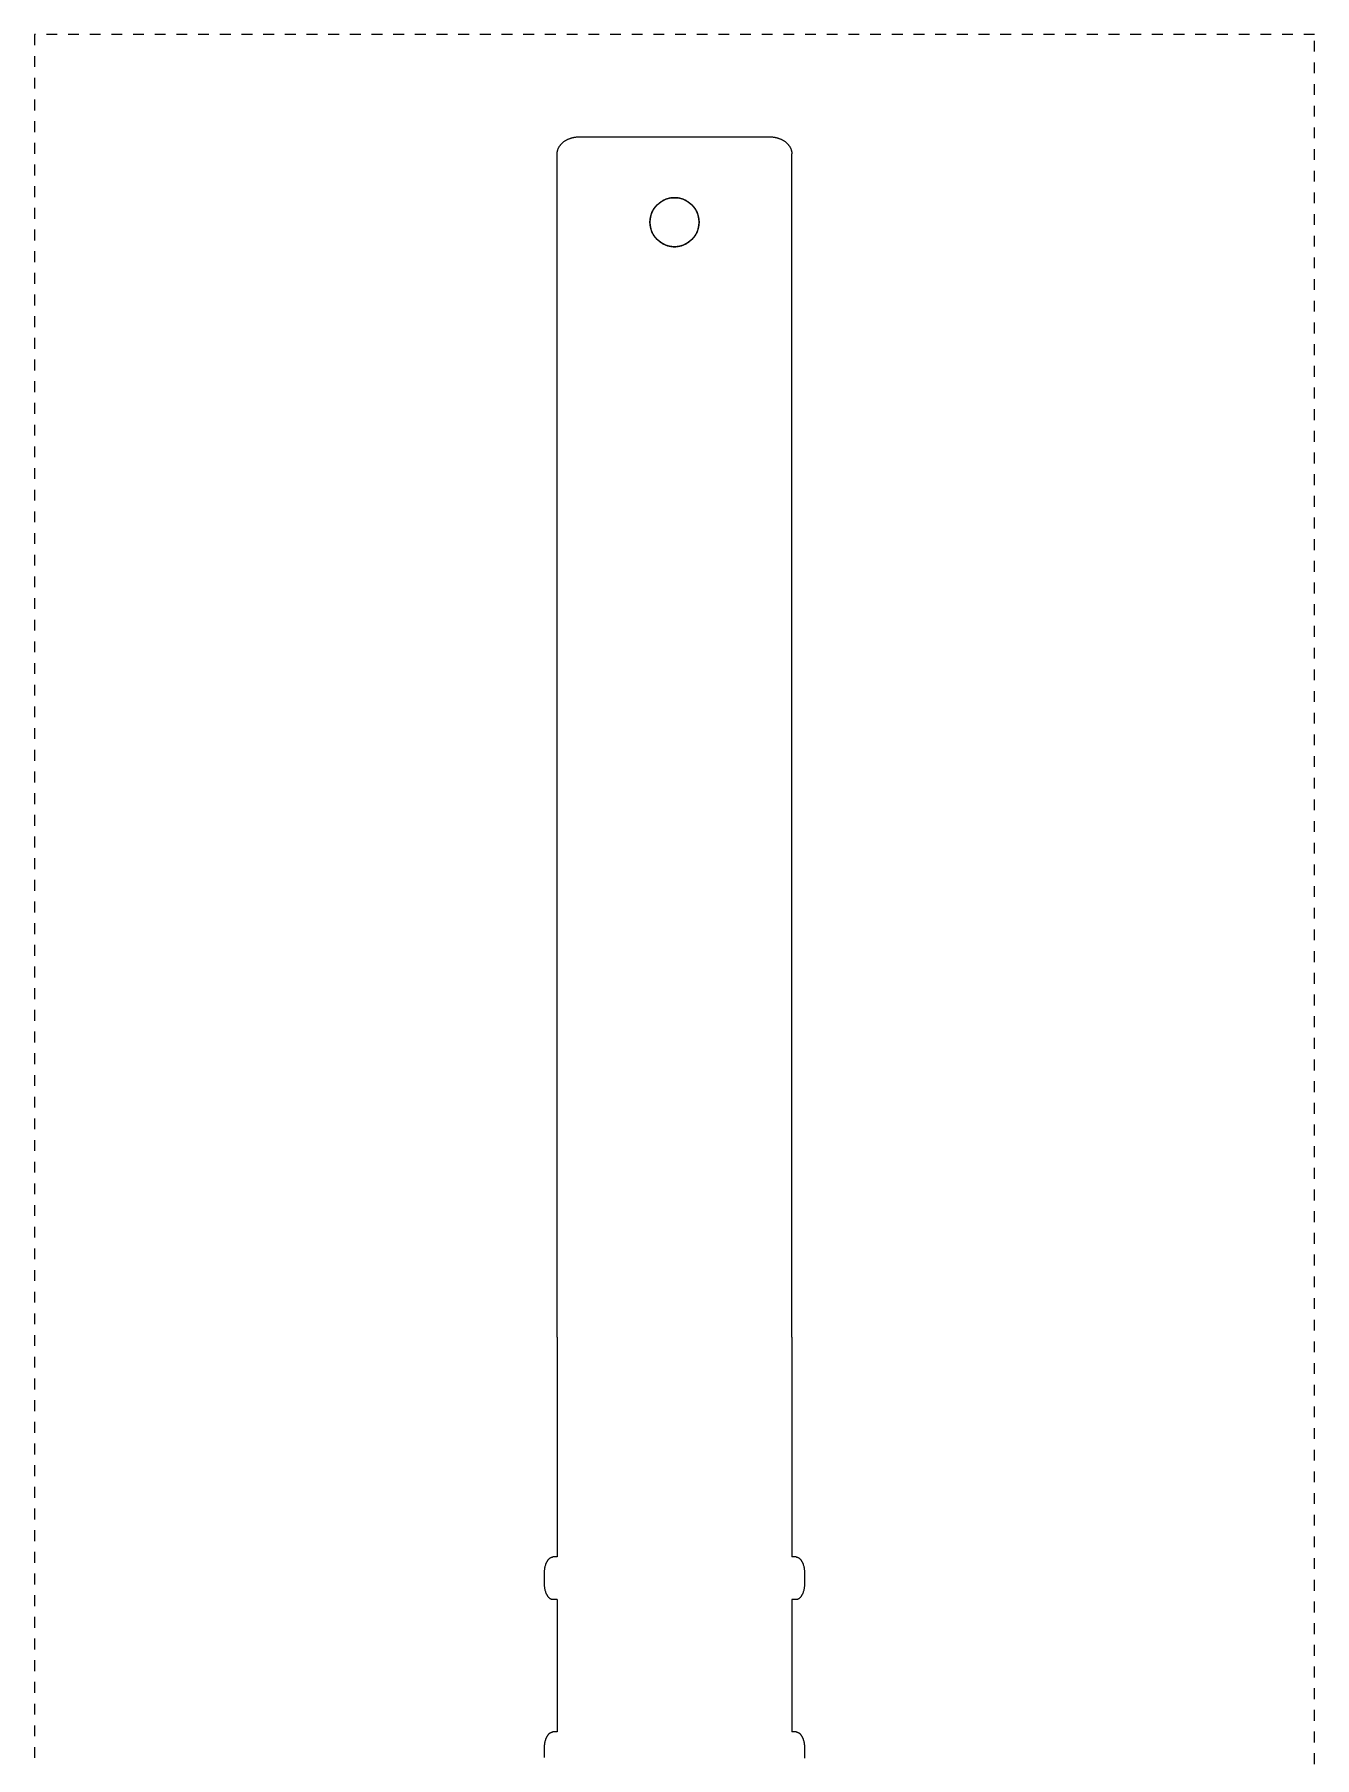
# Model space of a CAD drawing. Header units: inches. Extents: x -9 to 187, y -3 to 135.
# Drawn here: x 39.38 to 51.19, y 12.3 to 28.2 of the extents above; entities that cross this region are included whole.
import ezdxf

# ---------------------------------------------------------------- set-up
doc = ezdxf.new("R2010")
doc.units = ezdxf.units.IN
doc.linetypes.add('HIDDEN', pattern=[1.905, 1.27, -0.635])
doc.layers.add('ZANO_R', color=7, linetype='Continuous', lineweight=0)
doc.layers.add('ZANO_R_przerywana', color=250, linetype='HIDDEN', lineweight=0)

msp = doc.modelspace()

# ---------------------------------------------------------------- linework, layer by layer
at = {"layer": 'ZANO_R'}
for p, q in [((44.23656, 27.18203), (44.23938, 27.1852)), ((44.23938, 27.1852), (44.24229, 27.1883)), ((44.24229, 27.1883), (44.24527, 27.19132)), ((44.24527, 27.19132), (44.24833, 27.19427)), ((44.24833, 27.19427), (44.25146, 27.19714)), ((44.25146, 27.19714), (44.25465, 27.19994)), ((44.25465, 27.19994), (44.25792, 27.20266)), ((44.25792, 27.20266), (44.26124, 27.20531)), ((44.26124, 27.20531), (44.2649, 27.20808)), ((44.2649, 27.20808), (44.26862, 27.21077)), ((44.26862, 27.21077), (44.2724, 27.21336)), ((44.2724, 27.21336), (44.27625, 27.21587)), ((44.27625, 27.21587), (44.28015, 27.21829)), ((44.28015, 27.21829), (44.28411, 27.22062)), ((44.28411, 27.22062), (44.28811, 27.22286)), ((44.28811, 27.22286), (44.29217, 27.22502)), ((44.29217, 27.22502), (44.29627, 27.22709)), ((44.29627, 27.22709), (44.30042, 27.22906)), ((44.30042, 27.22906), (44.30461, 27.23096)), ((44.30461, 27.23096), (44.30883, 27.23276)), ((44.30883, 27.23276), (44.3131, 27.23448)), ((44.3131, 27.23448), (44.31739, 27.23612)), ((44.31739, 27.23612), (44.32172, 27.23766)), ((44.32172, 27.23766), (44.32608, 27.23913)), ((44.32608, 27.23913), (44.33077, 27.2406)), ((44.33077, 27.2406), (44.33549, 27.24197)), ((44.33549, 27.24197), (44.34024, 27.24325)), ((44.34024, 27.24325), (44.34501, 27.24443)), ((44.34501, 27.24443), (44.3498, 27.24551)), ((44.3498, 27.24551), (44.35462, 27.2465)), ((44.35462, 27.2465), (44.35945, 27.2474)), ((44.35945, 27.2474), (44.3643, 27.2482)), ((44.3643, 27.2482), (44.36918, 27.24891)), ((44.36918, 27.24891), (44.37407, 27.24952)), ((44.37407, 27.24952), (44.37897, 27.25004)), ((44.37897, 27.25004), (44.38388, 27.25047)), ((44.38388, 27.25047), (44.3888, 27.2508)), ((44.3888, 27.2508), (44.39372, 27.25103)), ((44.39372, 27.25103), (44.39865, 27.25117)), ((44.39865, 27.25117), (44.40357, 27.25121)), ((44.40357, 27.25121), (44.61264, 27.25121)), ((44.61264, 27.25121), (44.65083, 27.25121)), ((44.65083, 27.25121), (45.91816, 27.25121)), ((45.91816, 27.25121), (45.95636, 27.25121)), ((45.95636, 27.25121), (46.16542, 27.25121)), ((46.16542, 27.25121), (46.17035, 27.25117)), ((46.17035, 27.25117), (46.17527, 27.25103)), ((46.17527, 27.25103), (46.1802, 27.2508)), ((46.1802, 27.2508), (46.18511, 27.25047)), ((46.18511, 27.25047), (46.19002, 27.25004)), ((46.19002, 27.25004), (46.19493, 27.24952)), ((46.19493, 27.24952), (46.19982, 27.24891)), ((46.19982, 27.24891), (46.20469, 27.2482)), ((46.20469, 27.2482), (46.20955, 27.2474)), ((46.20955, 27.2474), (46.21438, 27.2465)), ((46.21438, 27.2465), (46.21919, 27.24551)), ((46.21919, 27.24551), (46.22399, 27.24443)), ((46.22399, 27.24443), (46.22876, 27.24325)), ((46.22876, 27.24325), (46.2335, 27.24197)), ((46.2335, 27.24197), (46.23822, 27.2406)), ((46.23822, 27.2406), (46.24292, 27.23913)), ((46.24292, 27.23913), (46.24727, 27.23766)), ((46.24727, 27.23766), (46.2516, 27.23612)), ((46.2516, 27.23612), (46.2559, 27.23448)), ((46.2559, 27.23448), (46.26016, 27.23276)), ((46.26016, 27.23276), (46.26439, 27.23096)), ((46.26439, 27.23096), (46.26857, 27.22906)), ((46.26857, 27.22906), (46.27272, 27.22709)), ((46.27272, 27.22709), (46.27682, 27.22502)), ((46.27682, 27.22502), (46.28088, 27.22286)), ((46.28088, 27.22286), (46.28489, 27.22062)), ((46.28489, 27.22062), (46.28884, 27.21829)), ((46.28884, 27.21829), (46.29275, 27.21587)), ((46.29275, 27.21587), (46.29659, 27.21336)), ((46.29659, 27.21336), (46.30038, 27.21077)), ((46.30038, 27.21077), (46.3041, 27.20808)), ((46.3041, 27.20808), (46.30776, 27.20531)), ((46.30776, 27.20531), (46.31108, 27.20266)), ((46.31108, 27.20266), (46.31434, 27.19994)), ((46.31434, 27.19994), (46.31754, 27.19714)), ((46.31754, 27.19714), (46.32067, 27.19427)), ((46.32067, 27.19427), (46.32372, 27.19132)), ((46.32372, 27.19132), (46.32671, 27.1883)), ((46.32671, 27.1883), (46.32961, 27.1852)), ((46.32961, 27.1852), (46.33244, 27.18203)), ((44.20188, 27.09374), (44.20195, 27.09764)), ((44.20188, 25.87334), (44.20188, 27.09374)), ((44.20195, 27.09764), (44.20213, 27.10153)), ((44.20213, 27.10153), (44.20244, 27.10541)), ((44.20244, 27.10541), (44.20287, 27.10928)), ((44.20287, 27.10928), (44.20342, 27.11314)), ((44.20342, 27.11314), (44.20409, 27.11697)), ((44.20409, 27.11697), (44.20488, 27.12079)), ((44.20488, 27.12079), (44.20579, 27.12457)), ((44.20579, 27.12457), (44.20685, 27.12848)), ((44.20685, 27.12848), (44.20804, 27.13235)), ((44.20804, 27.13235), (44.20934, 27.13617)), ((44.20934, 27.13617), (44.21077, 27.13996)), ((44.21077, 27.13996), (44.21231, 27.1437)), ((44.21231, 27.1437), (44.21396, 27.1474)), ((44.21396, 27.1474), (44.21571, 27.15105)), ((44.21571, 27.15105), (44.21758, 27.15464)), ((44.21758, 27.15464), (44.2196, 27.15829)), ((44.2196, 27.15829), (44.22174, 27.16187)), ((44.22174, 27.16187), (44.22397, 27.1654)), ((44.22397, 27.1654), (44.2263, 27.16886)), ((44.2263, 27.16886), (44.22873, 27.17225)), ((44.22873, 27.17225), (44.23125, 27.17558)), ((44.23125, 27.17558), (44.23386, 27.17884)), ((44.23386, 27.17884), (44.23656, 27.18203)), ((46.33244, 27.18203), (46.33513, 27.17884)), ((46.33513, 27.17884), (46.33774, 27.17558)), ((46.33774, 27.17558), (46.34026, 27.17225)), ((46.34026, 27.17225), (46.34269, 27.16886)), ((46.34269, 27.16886), (46.34502, 27.1654)), ((46.34502, 27.1654), (46.34726, 27.16187)), ((46.34726, 27.16187), (46.34939, 27.15829)), ((46.34939, 27.15829), (46.35142, 27.15464)), ((46.35142, 27.15464), (46.35328, 27.15105)), ((46.35328, 27.15105), (46.35504, 27.1474)), ((46.35504, 27.1474), (46.35669, 27.1437)), ((46.35669, 27.1437), (46.35823, 27.13996)), ((46.35823, 27.13996), (46.35965, 27.13617)), ((46.35965, 27.13617), (46.36096, 27.13235)), ((46.36096, 27.13235), (46.36214, 27.12848)), ((46.36214, 27.12848), (46.36321, 27.12457)), ((46.36321, 27.12457), (46.36411, 27.12079)), ((46.36411, 27.12079), (46.3649, 27.11697)), ((46.3649, 27.11697), (46.36557, 27.11314)), ((46.36557, 27.11314), (46.36612, 27.10928)), ((46.36612, 27.10928), (46.36655, 27.10541)), ((46.36655, 27.10541), (46.36686, 27.10153)), ((46.36686, 27.10153), (46.36705, 27.09764)), ((46.36705, 27.09764), (46.36711, 27.09374)), ((46.36711, 25.87334), (46.36711, 27.09374)), ((45.07536, 26.55047), (45.07252, 26.54328)), ((45.07843, 26.55756), (45.07536, 26.55047)), ((45.08175, 26.56454), (45.07843, 26.55756)), ((45.08531, 26.5714), (45.08175, 26.56454)), ((45.0891, 26.57814), (45.08531, 26.5714)), ((45.09311, 26.58474), (45.0891, 26.57814)), ((45.09735, 26.59121), (45.09311, 26.58474)), ((45.10181, 26.59752), (45.09735, 26.59121)), ((45.10648, 26.60368), (45.10181, 26.59752)), ((45.11135, 26.60968), (45.10648, 26.60368)), ((45.11643, 26.6155), (45.11135, 26.60968)), ((45.12171, 26.62115), (45.11643, 26.6155)), ((45.12717, 26.62662), (45.12171, 26.62115)), ((45.13282, 26.63189), (45.12717, 26.62662)), ((45.13865, 26.63697), (45.13282, 26.63189)), ((45.14464, 26.64185), (45.13865, 26.63697)), ((45.1508, 26.64652), (45.14464, 26.64185)), ((45.15712, 26.65098), (45.1508, 26.64652)), ((45.16358, 26.65522), (45.15712, 26.65098)), ((45.17018, 26.65924), (45.16358, 26.65522)), ((45.17692, 26.66303), (45.17018, 26.65924)), ((45.18378, 26.66658), (45.17692, 26.66303)), ((45.19076, 26.66991), (45.18378, 26.66658)), ((45.19785, 26.67299), (45.19076, 26.66991)), ((45.20504, 26.67582), (45.19785, 26.67299)), ((45.21232, 26.67841), (45.20504, 26.67582)), ((45.21969, 26.68075), (45.21232, 26.67841)), ((45.22713, 26.68284), (45.21969, 26.68075)), ((45.23464, 26.68467), (45.22713, 26.68284)), ((45.24221, 26.68624), (45.23464, 26.68467)), ((45.24983, 26.68755), (45.24221, 26.68624)), ((45.25749, 26.68861), (45.24983, 26.68755)), ((45.26517, 26.6894), (45.25749, 26.68861)), ((45.27289, 26.68993), (45.26517, 26.6894)), ((45.28061, 26.69019), (45.27289, 26.68993)), ((45.28834, 26.69019), (45.28061, 26.69019)), ((45.29607, 26.68993), (45.28834, 26.69019)), ((45.30378, 26.6894), (45.29607, 26.68993)), ((45.31147, 26.68861), (45.30378, 26.6894)), ((45.31912, 26.68756), (45.31147, 26.68861)), ((45.32674, 26.68625), (45.31912, 26.68756)), ((45.33431, 26.68468), (45.32674, 26.68625)), ((45.34182, 26.68285), (45.33431, 26.68468)), ((45.34926, 26.68076), (45.34182, 26.68285)), ((45.35663, 26.67842), (45.34926, 26.68076)), ((45.36391, 26.67584), (45.35663, 26.67842)), ((45.3711, 26.673), (45.36391, 26.67584)), ((45.37819, 26.66992), (45.3711, 26.673)), ((45.38517, 26.6666), (45.37819, 26.66992)), ((45.39204, 26.66305), (45.38517, 26.6666)), ((45.39877, 26.65926), (45.39204, 26.66305)), ((45.40538, 26.65525), (45.39877, 26.65926)), ((45.41184, 26.65101), (45.40538, 26.65525)), ((45.41816, 26.64655), (45.41184, 26.65101)), ((45.42432, 26.64188), (45.41816, 26.64655)), ((45.43031, 26.637), (45.42432, 26.64188)), ((45.43614, 26.63192), (45.43031, 26.637)), ((45.44179, 26.62665), (45.43614, 26.63192)), ((45.44726, 26.62118), (45.44179, 26.62665)), ((45.45253, 26.61554), (45.44726, 26.62118)), ((45.45761, 26.60971), (45.45253, 26.61554)), ((45.46249, 26.60371), (45.45761, 26.60971)), ((45.46716, 26.59756), (45.46249, 26.60371)), ((45.47162, 26.59124), (45.46716, 26.59756)), ((45.47586, 26.58478), (45.47162, 26.59124)), ((45.47988, 26.57818), (45.47586, 26.58478)), ((45.48367, 26.57144), (45.47988, 26.57818)), ((45.48722, 26.56458), (45.48367, 26.57144)), ((45.49054, 26.5576), (45.48722, 26.56458)), ((45.49362, 26.55051), (45.49054, 26.5576)), ((45.49646, 26.54332), (45.49362, 26.55051)), ((45.05843, 26.47543), (45.05817, 26.4677)), ((45.05817, 26.4677), (45.05817, 26.45997)), ((45.05817, 26.45997), (45.05843, 26.45225)), ((45.05896, 26.48314), (45.05843, 26.47543)), ((45.05843, 26.45225), (45.05896, 26.44454)), ((45.05975, 26.49083), (45.05896, 26.48314)), ((45.05896, 26.44454), (45.05975, 26.43685)), ((45.0608, 26.49849), (45.05975, 26.49083)), ((45.05975, 26.43685), (45.0608, 26.42919)), ((45.06211, 26.5061), (45.0608, 26.49849)), ((45.0608, 26.42919), (45.06212, 26.42157)), ((45.06368, 26.51367), (45.06211, 26.5061)), ((45.06212, 26.42157), (45.06369, 26.41401)), ((45.06551, 26.52118), (45.06368, 26.51367)), ((45.06369, 26.41401), (45.06552, 26.4065)), ((45.0676, 26.52862), (45.06551, 26.52118)), ((45.06552, 26.4065), (45.06761, 26.39905)), ((45.06993, 26.53599), (45.0676, 26.52862)), ((45.06761, 26.39905), (45.06995, 26.39169)), ((45.07252, 26.54328), (45.06993, 26.53599)), ((45.06995, 26.39169), (45.07254, 26.3844)), ((45.49905, 26.53603), (45.49646, 26.54332)), ((45.49647, 26.38445), (45.49906, 26.39173)), ((45.50139, 26.52867), (45.49905, 26.53603)), ((45.49906, 26.39173), (45.5014, 26.3991)), ((45.50347, 26.52122), (45.50139, 26.52867)), ((45.5014, 26.3991), (45.50348, 26.40654)), ((45.5053, 26.51371), (45.50347, 26.52122)), ((45.50348, 26.40654), (45.50531, 26.41405)), ((45.50688, 26.50615), (45.5053, 26.51371)), ((45.50531, 26.41405), (45.50689, 26.42162)), ((45.50819, 26.49853), (45.50688, 26.50615)), ((45.50689, 26.42162), (45.5082, 26.42923)), ((45.50924, 26.49087), (45.50819, 26.49853)), ((45.5082, 26.42923), (45.50925, 26.43689)), ((45.51004, 26.48318), (45.50924, 26.49087)), ((45.50925, 26.43689), (45.51004, 26.44458)), ((45.51056, 26.47547), (45.51004, 26.48318)), ((45.51004, 26.44458), (45.51057, 26.45229)), ((45.51083, 26.46775), (45.51056, 26.47547)), ((45.51057, 26.45229), (45.51083, 26.46002)), ((45.51083, 26.46002), (45.51083, 26.46775)), ((45.07254, 26.3844), (45.07537, 26.37721)), ((45.07537, 26.37721), (45.07845, 26.37012)), ((45.07845, 26.37012), (45.08177, 26.36314)), ((45.08177, 26.36314), (45.08533, 26.35628)), ((45.08533, 26.35628), (45.08912, 26.34955)), ((45.08912, 26.34955), (45.09314, 26.34294)), ((45.09314, 26.34294), (45.09737, 26.33648)), ((45.09737, 26.33648), (45.10183, 26.33016)), ((45.10183, 26.33016), (45.1065, 26.32401)), ((45.1065, 26.32401), (45.11138, 26.31801)), ((45.11138, 26.31801), (45.11646, 26.31219)), ((45.11646, 26.31219), (45.12174, 26.30654)), ((45.12174, 26.30654), (45.12721, 26.30107)), ((45.12721, 26.30107), (45.13285, 26.2958)), ((45.13285, 26.2958), (45.13868, 26.29072)), ((45.13868, 26.29072), (45.14468, 26.28584)), ((45.14468, 26.28584), (45.15084, 26.28117)), ((45.15084, 26.28117), (45.15715, 26.27671)), ((45.15715, 26.27671), (45.16362, 26.27247)), ((45.16362, 26.27247), (45.17022, 26.26846)), ((45.17022, 26.26846), (45.17696, 26.26467)), ((45.17696, 26.26467), (45.18382, 26.26112)), ((45.18382, 26.26112), (45.1908, 26.2578)), ((45.1908, 26.2578), (45.19789, 26.25472)), ((45.19789, 26.25472), (45.20508, 26.25188)), ((45.20508, 26.25188), (45.21237, 26.2493)), ((45.21237, 26.2493), (45.21973, 26.24696)), ((45.21973, 26.24696), (45.22718, 26.24487)), ((45.22718, 26.24487), (45.23469, 26.24304)), ((45.23469, 26.24304), (45.24225, 26.24147)), ((45.24225, 26.24147), (45.24987, 26.24016)), ((45.24987, 26.24016), (45.25753, 26.23911)), ((45.25753, 26.23911), (45.26522, 26.23832)), ((45.26522, 26.23832), (45.27293, 26.23779)), ((45.27293, 26.23779), (45.28065, 26.23753)), ((45.28065, 26.23753), (45.28838, 26.23753)), ((45.28838, 26.23753), (45.29611, 26.23779)), ((45.29611, 26.23779), (45.30382, 26.23832)), ((45.30382, 26.23832), (45.31151, 26.23911)), ((45.31151, 26.23911), (45.31917, 26.24017)), ((45.31917, 26.24017), (45.32678, 26.24148)), ((45.32678, 26.24148), (45.33435, 26.24305)), ((45.33435, 26.24305), (45.34186, 26.24488)), ((45.34186, 26.24488), (45.3493, 26.24697)), ((45.3493, 26.24697), (45.35667, 26.24931)), ((45.35667, 26.24931), (45.36395, 26.2519)), ((45.36395, 26.2519), (45.37114, 26.25473)), ((45.37114, 26.25473), (45.37823, 26.25782)), ((45.37823, 26.25782), (45.38521, 26.26114)), ((45.38521, 26.26114), (45.39208, 26.26469)), ((45.39208, 26.26469), (45.39881, 26.26848)), ((45.39881, 26.26848), (45.40542, 26.2725)), ((45.40542, 26.2725), (45.41188, 26.27674)), ((45.41188, 26.27674), (45.41819, 26.2812)), ((45.41819, 26.2812), (45.42435, 26.28587)), ((45.42435, 26.28587), (45.43035, 26.29075)), ((45.43035, 26.29075), (45.43617, 26.29583)), ((45.43617, 26.29583), (45.44182, 26.3011)), ((45.44182, 26.3011), (45.44729, 26.30657)), ((45.44729, 26.30657), (45.45256, 26.31222)), ((45.45256, 26.31222), (45.45764, 26.31804)), ((45.45764, 26.31804), (45.46252, 26.32404)), ((45.46252, 26.32404), (45.46719, 26.3302)), ((45.46719, 26.3302), (45.47164, 26.33651)), ((45.47164, 26.33651), (45.47588, 26.34298)), ((45.47588, 26.34298), (45.4799, 26.34958)), ((45.4799, 26.34958), (45.48369, 26.35632)), ((45.48369, 26.35632), (45.48724, 26.36318)), ((45.48724, 26.36318), (45.49056, 26.37016)), ((45.49056, 26.37016), (45.49364, 26.37725)), ((45.49364, 26.37725), (45.49647, 26.38445)), ((44.20188, 16.17819), (44.20188, 25.87334)), ((46.36711, 16.17819), (46.36711, 25.87334)), ((44.20188, 16.17819), (44.20188, 14.14938)), ((46.36711, 16.17819), (46.36711, 14.14938)), ((44.15274, 14.14816), (44.15364, 14.14837)), ((44.15364, 14.14837), (44.15454, 14.14857)), ((44.15454, 14.14857), (44.15544, 14.14874)), ((44.15544, 14.14874), (44.15634, 14.14889)), ((44.15634, 14.14889), (44.15723, 14.14902)), ((44.15723, 14.14902), (44.15812, 14.14913)), ((44.15812, 14.14913), (44.15901, 14.14922)), ((44.15901, 14.14922), (44.15989, 14.14929)), ((44.15989, 14.14929), (44.16077, 14.14934)), ((44.16077, 14.14934), (44.16164, 14.14937)), ((44.16164, 14.14937), (44.16252, 14.14938)), ((44.20188, 14.14938), (44.16252, 14.14938)), ((46.40648, 14.14938), (46.36711, 14.14938)), ((46.40648, 14.14938), (46.40735, 14.14937)), ((46.40735, 14.14937), (46.40823, 14.14934)), ((46.40823, 14.14934), (46.40911, 14.14929)), ((46.40911, 14.14929), (46.40999, 14.14922)), ((46.40999, 14.14922), (46.41088, 14.14913)), ((46.41088, 14.14913), (46.41176, 14.14902)), ((46.41176, 14.14902), (46.41266, 14.14889)), ((46.41266, 14.14889), (46.41355, 14.14874)), ((46.41355, 14.14874), (46.41445, 14.14857)), ((46.41445, 14.14857), (46.41535, 14.14837)), ((46.41535, 14.14837), (46.41626, 14.14816)), ((44.08378, 13.99191), (44.08386, 13.99893)), ((44.08378, 13.91318), (44.08378, 13.99191)), ((44.08386, 13.99893), (44.0841, 14.00606)), ((44.0841, 14.00606), (44.08451, 14.01328)), ((44.08451, 14.01328), (44.0851, 14.02056)), ((44.0851, 14.02056), (44.08586, 14.02789)), ((44.08586, 14.02789), (44.08682, 14.03524)), ((44.08682, 14.03524), (44.08797, 14.04257)), ((44.08797, 14.04257), (44.08931, 14.04987)), ((44.08931, 14.04987), (44.09085, 14.0571)), ((44.09085, 14.0571), (44.09258, 14.06423)), ((44.09258, 14.06423), (44.0945, 14.07124)), ((44.0945, 14.07124), (44.09662, 14.07808)), ((44.09662, 14.07808), (44.09891, 14.08473)), ((44.09891, 14.08473), (44.10013, 14.08797)), ((44.10013, 14.08797), (44.10139, 14.09116)), ((44.10139, 14.09116), (44.10269, 14.09429)), ((44.10269, 14.09429), (44.10404, 14.09735)), ((44.10404, 14.09735), (44.10542, 14.10034)), ((44.10542, 14.10034), (44.10684, 14.10326)), ((44.10684, 14.10326), (44.1083, 14.1061)), ((44.1083, 14.1061), (44.1098, 14.10887)), ((44.1098, 14.10887), (44.11133, 14.11156)), ((44.11133, 14.11156), (44.11289, 14.11416)), ((44.11289, 14.11416), (44.11448, 14.11668)), ((44.11448, 14.11668), (44.11611, 14.11911)), ((44.11611, 14.11911), (44.11776, 14.12146)), ((44.11776, 14.12146), (44.11943, 14.12371)), ((44.11943, 14.12371), (44.12113, 14.12587)), ((44.12113, 14.12587), (44.12285, 14.12794)), ((44.12285, 14.12794), (44.12459, 14.12991)), ((44.12459, 14.12991), (44.12635, 14.13179)), ((44.12635, 14.13179), (44.12813, 14.13357)), ((44.12813, 14.13357), (44.12992, 14.13525)), ((44.12992, 14.13525), (44.13172, 14.13683)), ((44.13172, 14.13683), (44.13353, 14.13832)), ((44.13353, 14.13832), (44.13444, 14.13903)), ((44.13444, 14.13903), (44.13536, 14.13971)), ((44.13536, 14.13971), (44.13627, 14.14037)), ((44.13627, 14.14037), (44.13718, 14.141)), ((44.13718, 14.141), (44.1381, 14.14161)), ((44.1381, 14.14161), (44.13902, 14.1422)), ((44.13902, 14.1422), (44.13993, 14.14276)), ((44.13993, 14.14276), (44.14085, 14.1433)), ((44.14085, 14.1433), (44.14177, 14.14381)), ((44.14177, 14.14381), (44.14269, 14.1443)), ((44.14269, 14.1443), (44.14361, 14.14477)), ((44.14361, 14.14477), (44.14452, 14.14521)), ((44.14452, 14.14521), (44.14544, 14.14563)), ((44.14544, 14.14563), (44.14636, 14.14603)), ((44.14636, 14.14603), (44.14727, 14.1464)), ((44.14727, 14.1464), (44.14819, 14.14675)), ((44.14819, 14.14675), (44.1491, 14.14708)), ((44.1491, 14.14708), (44.15001, 14.14738)), ((44.15001, 14.14738), (44.15092, 14.14766)), ((44.15092, 14.14766), (44.15183, 14.14792)), ((44.15183, 14.14792), (44.15274, 14.14816)), ((46.41626, 14.14816), (46.41716, 14.14792)), ((46.41716, 14.14792), (46.41807, 14.14766)), ((46.41807, 14.14766), (46.41898, 14.14738)), ((46.41898, 14.14738), (46.41989, 14.14708)), ((46.41989, 14.14708), (46.42081, 14.14675)), ((46.42081, 14.14675), (46.42172, 14.1464)), ((46.42172, 14.1464), (46.42264, 14.14603)), ((46.42264, 14.14603), (46.42355, 14.14563)), ((46.42355, 14.14563), (46.42447, 14.14521)), ((46.42447, 14.14521), (46.42539, 14.14477)), ((46.42539, 14.14477), (46.42631, 14.1443)), ((46.42631, 14.1443), (46.42722, 14.14381)), ((46.42722, 14.14381), (46.42814, 14.1433)), ((46.42814, 14.1433), (46.42906, 14.14276)), ((46.42906, 14.14276), (46.42998, 14.1422)), ((46.42998, 14.1422), (46.4309, 14.14161)), ((46.4309, 14.14161), (46.43181, 14.141)), ((46.43181, 14.141), (46.43273, 14.14037)), ((46.43273, 14.14037), (46.43364, 14.13971)), ((46.43364, 14.13971), (46.43455, 14.13903)), ((46.43455, 14.13903), (46.43546, 14.13832)), ((46.43546, 14.13832), (46.43727, 14.13683)), ((46.43727, 14.13683), (46.43908, 14.13525)), ((46.43908, 14.13525), (46.44087, 14.13357)), ((46.44087, 14.13357), (46.44264, 14.13179)), ((46.44264, 14.13179), (46.4444, 14.12991)), ((46.4444, 14.12991), (46.44614, 14.12794)), ((46.44614, 14.12794), (46.44786, 14.12587)), ((46.44786, 14.12587), (46.44956, 14.12371)), ((46.44956, 14.12371), (46.45124, 14.12146)), ((46.45124, 14.12146), (46.45289, 14.11911)), ((46.45289, 14.11911), (46.45451, 14.11668)), ((46.45451, 14.11668), (46.45611, 14.11416)), ((46.45611, 14.11416), (46.45767, 14.11156)), ((46.45767, 14.11156), (46.4592, 14.10887)), ((46.4592, 14.10887), (46.46069, 14.1061)), ((46.46069, 14.1061), (46.46215, 14.10326)), ((46.46215, 14.10326), (46.46358, 14.10034)), ((46.46358, 14.10034), (46.46496, 14.09735)), ((46.46496, 14.09735), (46.4663, 14.09429)), ((46.4663, 14.09429), (46.4676, 14.09116)), ((46.4676, 14.09116), (46.46886, 14.08797)), ((46.46886, 14.08797), (46.47008, 14.08473)), ((46.47008, 14.08473), (46.47238, 14.07808)), ((46.47238, 14.07808), (46.47449, 14.07124)), ((46.47449, 14.07124), (46.47642, 14.06423)), ((46.47642, 14.06423), (46.47815, 14.0571)), ((46.47815, 14.0571), (46.47969, 14.04987)), ((46.47969, 14.04987), (46.48103, 14.04257)), ((46.48103, 14.04257), (46.48217, 14.03524)), ((46.48217, 14.03524), (46.48313, 14.02789)), ((46.48313, 14.02789), (46.4839, 14.02056)), ((46.4839, 14.02056), (46.48448, 14.01328)), ((46.48448, 14.01328), (46.48489, 14.00606)), ((46.48489, 14.00606), (46.48513, 13.99893)), ((46.48513, 13.99893), (46.48521, 13.99191)), ((46.48521, 13.99191), (46.48521, 13.91318)), ((44.08386, 13.90616), (44.08378, 13.91318)), ((44.0841, 13.89903), (44.08386, 13.90616)), ((44.08451, 13.89181), (44.0841, 13.89903)), ((44.0851, 13.88452), (44.08451, 13.89181)), ((44.08586, 13.87719), (44.0851, 13.88452)), ((44.08682, 13.86985), (44.08586, 13.87719)), ((44.08797, 13.86251), (44.08682, 13.86985)), ((44.08931, 13.85521), (44.08797, 13.86251)), ((44.09085, 13.84798), (44.08931, 13.85521)), ((44.09258, 13.84085), (44.09085, 13.84798)), ((44.0945, 13.83385), (44.09258, 13.84085)), ((44.09662, 13.82701), (44.0945, 13.83385)), ((46.47449, 13.83385), (46.47238, 13.82701)), ((46.47642, 13.84085), (46.47449, 13.83385)), ((46.47815, 13.84798), (46.47642, 13.84085)), ((46.47969, 13.85521), (46.47815, 13.84798)), ((46.48103, 13.86251), (46.47969, 13.85521)), ((46.48217, 13.86985), (46.48103, 13.86251)), ((46.48313, 13.87719), (46.48217, 13.86985)), ((46.4839, 13.88452), (46.48313, 13.87719)), ((46.48448, 13.89181), (46.4839, 13.88452)), ((46.48489, 13.89903), (46.48448, 13.89181)), ((46.48513, 13.90616), (46.48489, 13.89903)), ((46.48521, 13.91318), (46.48513, 13.90616)), ((44.09891, 13.82036), (44.09662, 13.82701)), ((44.10013, 13.81711), (44.09891, 13.82036)), ((44.10139, 13.81392), (44.10013, 13.81711)), ((44.10269, 13.8108), (44.10139, 13.81392)), ((44.10404, 13.80774), (44.10269, 13.8108)), ((44.10542, 13.80475), (44.10404, 13.80774)), ((44.10684, 13.80183), (44.10542, 13.80475)), ((44.1083, 13.79898), (44.10684, 13.80183)), ((44.1098, 13.79622), (44.1083, 13.79898)), ((44.11133, 13.79353), (44.1098, 13.79622)), ((44.11289, 13.79092), (44.11133, 13.79353)), ((44.11448, 13.7884), (44.11289, 13.79092)), ((44.11611, 13.78597), (44.11448, 13.7884)), ((44.11776, 13.78363), (44.11611, 13.78597)), ((44.11943, 13.78138), (44.11776, 13.78363)), ((44.12113, 13.77921), (44.11943, 13.78138)), ((44.12285, 13.77715), (44.12113, 13.77921)), ((44.12459, 13.77518), (44.12285, 13.77715)), ((44.12635, 13.7733), (44.12459, 13.77518)), ((44.12813, 13.77152), (44.12635, 13.7733)), ((44.12992, 13.76984), (44.12813, 13.77152)), ((44.13172, 13.76825), (44.12992, 13.76984)), ((44.13353, 13.76676), (44.13172, 13.76825)), ((44.13444, 13.76606), (44.13353, 13.76676)), ((44.13536, 13.76537), (44.13444, 13.76606)), ((44.13627, 13.76471), (44.13536, 13.76537)), ((44.13718, 13.76408), (44.13627, 13.76471)), ((44.1381, 13.76347), (44.13718, 13.76408)), ((44.13902, 13.76288), (44.1381, 13.76347)), ((44.13993, 13.76232), (44.13902, 13.76288)), ((44.14085, 13.76179), (44.13993, 13.76232)), ((44.14177, 13.76127), (44.14085, 13.76179)), ((44.14269, 13.76078), (44.14177, 13.76127)), ((44.14361, 13.76032), (44.14269, 13.76078)), ((44.14452, 13.75987), (44.14361, 13.76032)), ((44.14544, 13.75945), (44.14452, 13.75987)), ((44.14636, 13.75906), (44.14544, 13.75945)), ((44.14727, 13.75869), (44.14636, 13.75906)), ((44.14819, 13.75834), (44.14727, 13.75869)), ((44.1491, 13.75801), (44.14819, 13.75834)), ((44.15001, 13.7577), (44.1491, 13.75801)), ((44.15092, 13.75742), (44.15001, 13.7577)), ((44.15183, 13.75716), (44.15092, 13.75742)), ((44.15274, 13.75693), (44.15183, 13.75716)), ((44.15364, 13.75671), (44.15274, 13.75693)), ((44.15454, 13.75652), (44.15364, 13.75671)), ((44.15544, 13.75634), (44.15454, 13.75652)), ((44.15634, 13.75619), (44.15544, 13.75634)), ((44.15723, 13.75606), (44.15634, 13.75619)), ((44.15812, 13.75595), (44.15723, 13.75606)), ((44.15901, 13.75586), (44.15812, 13.75595)), ((44.15989, 13.75579), (44.15901, 13.75586)), ((44.16077, 13.75575), (44.15989, 13.75579)), ((44.16164, 13.75572), (44.16077, 13.75575)), ((44.16252, 13.75571), (44.16164, 13.75572)), ((44.20188, 13.75571), (44.16252, 13.75571)), ((44.20188, 13.75571), (44.20188, 12.5353)), ((46.40648, 13.75571), (46.36711, 13.75571)), ((46.36711, 13.75571), (46.36711, 12.5353)), ((46.40735, 13.75572), (46.40648, 13.75571)), ((46.40823, 13.75575), (46.40735, 13.75572)), ((46.40911, 13.75579), (46.40823, 13.75575)), ((46.40999, 13.75586), (46.40911, 13.75579)), ((46.41088, 13.75595), (46.40999, 13.75586)), ((46.41176, 13.75606), (46.41088, 13.75595)), ((46.41266, 13.75619), (46.41176, 13.75606)), ((46.41355, 13.75634), (46.41266, 13.75619)), ((46.41445, 13.75652), (46.41355, 13.75634)), ((46.41535, 13.75671), (46.41445, 13.75652)), ((46.41626, 13.75693), (46.41535, 13.75671)), ((46.41716, 13.75716), (46.41626, 13.75693)), ((46.41807, 13.75742), (46.41716, 13.75716)), ((46.41898, 13.7577), (46.41807, 13.75742)), ((46.41989, 13.75801), (46.41898, 13.7577)), ((46.42081, 13.75834), (46.41989, 13.75801)), ((46.42172, 13.75869), (46.42081, 13.75834)), ((46.42264, 13.75906), (46.42172, 13.75869)), ((46.42355, 13.75945), (46.42264, 13.75906)), ((46.42447, 13.75987), (46.42355, 13.75945)), ((46.42539, 13.76032), (46.42447, 13.75987)), ((46.42631, 13.76078), (46.42539, 13.76032)), ((46.42722, 13.76127), (46.42631, 13.76078)), ((46.42814, 13.76179), (46.42722, 13.76127)), ((46.42906, 13.76232), (46.42814, 13.76179)), ((46.42998, 13.76288), (46.42906, 13.76232)), ((46.4309, 13.76347), (46.42998, 13.76288)), ((46.43181, 13.76408), (46.4309, 13.76347)), ((46.43273, 13.76471), (46.43181, 13.76408)), ((46.43364, 13.76537), (46.43273, 13.76471)), ((46.43455, 13.76606), (46.43364, 13.76537)), ((46.43546, 13.76676), (46.43455, 13.76606)), ((46.43727, 13.76825), (46.43546, 13.76676)), ((46.43908, 13.76984), (46.43727, 13.76825)), ((46.44087, 13.77152), (46.43908, 13.76984)), ((46.44264, 13.7733), (46.44087, 13.77152)), ((46.4444, 13.77518), (46.44264, 13.7733)), ((46.44614, 13.77715), (46.4444, 13.77518)), ((46.44786, 13.77921), (46.44614, 13.77715)), ((46.44956, 13.78138), (46.44786, 13.77921)), ((46.45124, 13.78363), (46.44956, 13.78138)), ((46.45289, 13.78597), (46.45124, 13.78363)), ((46.45451, 13.7884), (46.45289, 13.78597)), ((46.45611, 13.79092), (46.45451, 13.7884)), ((46.45767, 13.79353), (46.45611, 13.79092)), ((46.4592, 13.79622), (46.45767, 13.79353)), ((46.46069, 13.79898), (46.4592, 13.79622)), ((46.46215, 13.80183), (46.46069, 13.79898)), ((46.46358, 13.80475), (46.46215, 13.80183)), ((46.46496, 13.80774), (46.46358, 13.80475)), ((46.4663, 13.8108), (46.46496, 13.80774)), ((46.4676, 13.81392), (46.4663, 13.8108)), ((46.46886, 13.81711), (46.4676, 13.81392)), ((46.47008, 13.82036), (46.46886, 13.81711)), ((46.47238, 13.82701), (46.47008, 13.82036)), ((44.08451, 12.3992), (44.0851, 12.40649)), ((44.0851, 12.40649), (44.08586, 12.41381)), ((44.08586, 12.41381), (44.08682, 12.42116)), ((44.08682, 12.42116), (44.08797, 12.4285)), ((44.08797, 12.4285), (44.08931, 12.4358)), ((44.08931, 12.4358), (44.09085, 12.44303)), ((44.09085, 12.44303), (44.09258, 12.45016)), ((44.09258, 12.45016), (44.0945, 12.45716)), ((44.0945, 12.45716), (44.09662, 12.464)), ((44.09662, 12.464), (44.09891, 12.47065)), ((44.09891, 12.47065), (44.10013, 12.4739)), ((44.10013, 12.4739), (44.10139, 12.47708)), ((44.10139, 12.47708), (44.10269, 12.48021)), ((44.10269, 12.48021), (44.10404, 12.48327)), ((44.10404, 12.48327), (44.10542, 12.48626)), ((44.10542, 12.48626), (44.10684, 12.48918)), ((44.10684, 12.48918), (44.1083, 12.49202)), ((44.1083, 12.49202), (44.1098, 12.49479)), ((44.1098, 12.49479), (44.11133, 12.49748)), ((44.11133, 12.49748), (44.11289, 12.50008)), ((44.11289, 12.50008), (44.11448, 12.5026)), ((44.11448, 12.5026), (44.11611, 12.50504)), ((44.11611, 12.50504), (44.11776, 12.50738)), ((44.11776, 12.50738), (44.11943, 12.50963)), ((44.11943, 12.50963), (44.12113, 12.51179)), ((44.12113, 12.51179), (44.12285, 12.51386)), ((44.12285, 12.51386), (44.12459, 12.51583)), ((44.12459, 12.51583), (44.12635, 12.51771)), ((44.12635, 12.51771), (44.12813, 12.51949)), ((44.12813, 12.51949), (44.12992, 12.52117)), ((44.12992, 12.52117), (44.13172, 12.52276)), ((44.13172, 12.52276), (44.13353, 12.52424)), ((44.13353, 12.52424), (44.13444, 12.52495)), ((44.13444, 12.52495), (44.13536, 12.52563)), ((44.13536, 12.52563), (44.13627, 12.52629)), ((44.13627, 12.52629), (44.13718, 12.52693)), ((44.13718, 12.52693), (44.1381, 12.52754)), ((44.1381, 12.52754), (44.13902, 12.52812)), ((44.13902, 12.52812), (44.13993, 12.52868)), ((44.13993, 12.52868), (44.14085, 12.52922)), ((44.14085, 12.52922), (44.14177, 12.52974)), ((44.14177, 12.52974), (44.14269, 12.53023)), ((44.14269, 12.53023), (44.14361, 12.53069)), ((44.14361, 12.53069), (44.14452, 12.53113)), ((44.14452, 12.53113), (44.14544, 12.53155)), ((44.14544, 12.53155), (44.14636, 12.53195)), ((44.14636, 12.53195), (44.14727, 12.53232)), ((44.14727, 12.53232), (44.14819, 12.53267)), ((44.14819, 12.53267), (44.1491, 12.533)), ((44.1491, 12.533), (44.15001, 12.5333)), ((44.15001, 12.5333), (44.15092, 12.53358)), ((44.15092, 12.53358), (44.15183, 12.53384)), ((44.15183, 12.53384), (44.15274, 12.53408)), ((44.15274, 12.53408), (44.15364, 12.5343)), ((44.15364, 12.5343), (44.15454, 12.53449)), ((44.15454, 12.53449), (44.15544, 12.53466)), ((44.15544, 12.53466), (44.15634, 12.53482)), ((44.15634, 12.53482), (44.15723, 12.53495)), ((44.15723, 12.53495), (44.15812, 12.53506)), ((44.15812, 12.53506), (44.15901, 12.53514)), ((44.15901, 12.53514), (44.15989, 12.53521)), ((44.15989, 12.53521), (44.16077, 12.53526)), ((44.16077, 12.53526), (44.16164, 12.53529)), ((44.16164, 12.53529), (44.16252, 12.5353)), ((44.20188, 12.5353), (44.16252, 12.5353)), ((46.40648, 12.5353), (46.36711, 12.5353)), ((46.40648, 12.5353), (46.40735, 12.53529)), ((46.40735, 12.53529), (46.40823, 12.53526)), ((46.40823, 12.53526), (46.40911, 12.53521)), ((46.40911, 12.53521), (46.40999, 12.53514)), ((46.40999, 12.53514), (46.41088, 12.53506)), ((46.41088, 12.53506), (46.41176, 12.53495)), ((46.41176, 12.53495), (46.41266, 12.53482)), ((46.41266, 12.53482), (46.41355, 12.53466)), ((46.41355, 12.53466), (46.41445, 12.53449)), ((46.41445, 12.53449), (46.41535, 12.5343)), ((46.41535, 12.5343), (46.41626, 12.53408)), ((46.41626, 12.53408), (46.41716, 12.53384)), ((46.41716, 12.53384), (46.41807, 12.53358)), ((46.41807, 12.53358), (46.41898, 12.5333)), ((46.41898, 12.5333), (46.41989, 12.533)), ((46.41989, 12.533), (46.42081, 12.53267)), ((46.42081, 12.53267), (46.42172, 12.53232)), ((46.42172, 12.53232), (46.42264, 12.53195)), ((46.42264, 12.53195), (46.42355, 12.53155)), ((46.42355, 12.53155), (46.42447, 12.53113)), ((46.42447, 12.53113), (46.42539, 12.53069)), ((46.42539, 12.53069), (46.42631, 12.53023)), ((46.42631, 12.53023), (46.42722, 12.52974)), ((46.42722, 12.52974), (46.42814, 12.52922)), ((46.42814, 12.52922), (46.42906, 12.52868)), ((46.42906, 12.52868), (46.42998, 12.52812)), ((46.42998, 12.52812), (46.4309, 12.52754)), ((46.4309, 12.52754), (46.43181, 12.52693)), ((46.43181, 12.52693), (46.43273, 12.52629)), ((46.43273, 12.52629), (46.43364, 12.52563)), ((46.43364, 12.52563), (46.43455, 12.52495)), ((46.43455, 12.52495), (46.43546, 12.52424)), ((46.43546, 12.52424), (46.43727, 12.52276)), ((46.43727, 12.52276), (46.43908, 12.52117)), ((46.43908, 12.52117), (46.44087, 12.51949)), ((46.44087, 12.51949), (46.44264, 12.51771)), ((46.44264, 12.51771), (46.4444, 12.51583)), ((46.4444, 12.51583), (46.44614, 12.51386)), ((46.44614, 12.51386), (46.44786, 12.51179)), ((46.44786, 12.51179), (46.44956, 12.50963)), ((46.44956, 12.50963), (46.45124, 12.50738)), ((46.45124, 12.50738), (46.45289, 12.50504)), ((46.45289, 12.50504), (46.45451, 12.5026)), ((46.45451, 12.5026), (46.45611, 12.50008)), ((46.45611, 12.50008), (46.45767, 12.49748)), ((46.45767, 12.49748), (46.4592, 12.49479)), ((46.4592, 12.49479), (46.46069, 12.49202)), ((46.46069, 12.49202), (46.46215, 12.48918)), ((46.46215, 12.48918), (46.46358, 12.48626)), ((46.46358, 12.48626), (46.46496, 12.48327)), ((46.46496, 12.48327), (46.4663, 12.48021)), ((46.4663, 12.48021), (46.4676, 12.47708)), ((46.4676, 12.47708), (46.46886, 12.4739)), ((46.46886, 12.4739), (46.47008, 12.47065)), ((46.47008, 12.47065), (46.47238, 12.464)), ((46.47238, 12.464), (46.47449, 12.45716)), ((46.47449, 12.45716), (46.47642, 12.45016)), ((46.47642, 12.45016), (46.47815, 12.44303)), ((46.47815, 12.44303), (46.47969, 12.4358)), ((46.47969, 12.4358), (46.48103, 12.4285)), ((46.48103, 12.4285), (46.48217, 12.42116)), ((46.48217, 12.42116), (46.48313, 12.41381)), ((46.48313, 12.41381), (46.4839, 12.40649)), ((46.4839, 12.40649), (46.48448, 12.3992)), ((44.08378, 12.37783), (44.08386, 12.38485)), ((44.08378, 12.2991), (44.08378, 12.37783)), ((44.08386, 12.38485), (44.0841, 12.39198)), ((44.0841, 12.39198), (44.08451, 12.3992)), ((46.48448, 12.3992), (46.48489, 12.39198)), ((46.48489, 12.39198), (46.48513, 12.38485)), ((46.48513, 12.38485), (46.48521, 12.37783)), ((46.48521, 12.2991), (46.48513, 12.29208)), ((46.48521, 12.37783), (46.48521, 12.2991))]:
    msp.add_line(p, q, dxfattribs=at)
msp.add_circle((45.28451, 26.46384), 0.22634, dxfattribs=at)
at = {"layer": 'ZANO_R_przerywana', "ltscale": 0.05}
for p, q in [((39.37934, 28.19604), (39.37934, 0.63863)), ((51.18966, 28.19604), (39.37934, 28.19604)), ((51.18966, 0.63863), (51.18966, 28.19604))]:
    msp.add_line(p, q, dxfattribs=at)

doc.saveas('drawing.dxf')
